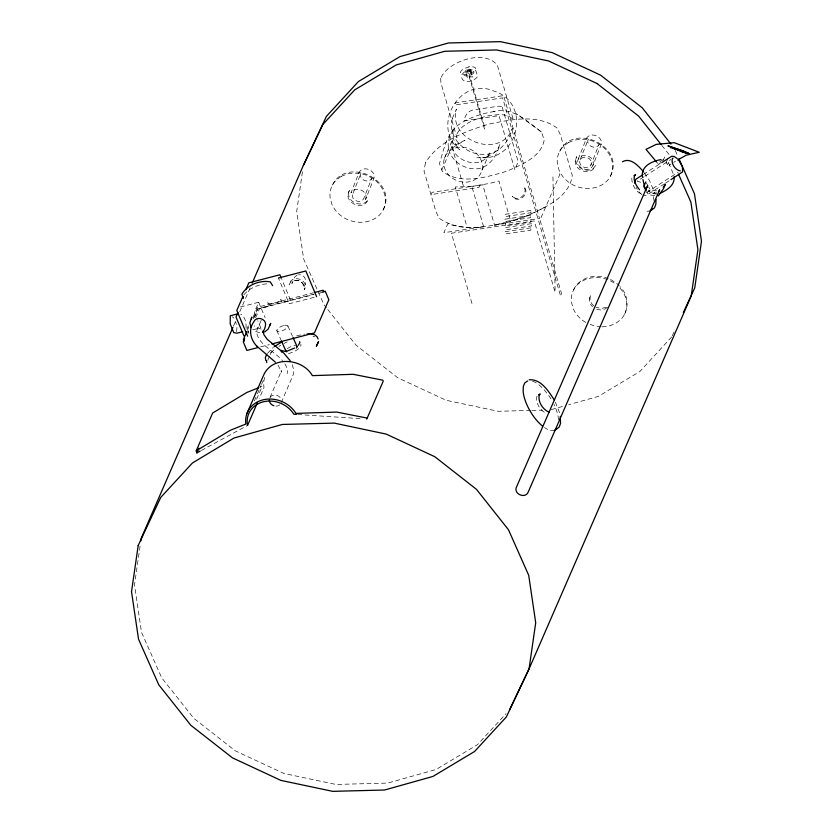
<?xml version="1.0" encoding="UTF-8"?>
<svg xmlns="http://www.w3.org/2000/svg" width="833" height="833" viewBox="0 0 833 833"><rect width="100%" height="100%" fill="white"/><g stroke="black" fill="none" stroke-linecap="round" stroke-linejoin="round"><path stroke-width="0.62" stroke-dasharray="4.17 3.12" d="M348.694 192.673C347.174 202.773 363.084 208.51 368.103 199.472C363.834 212.28 341.957 202.148 349.433 190.486L348.84 191.944M502.247 107.238L518.178 161.644L514.846 169.713L499.019 115.631L464.023 120.837C464.866 115.121 468.74 110.143 474.633 109.706L498.363 106.197L500.914 106.343L502.341 107.561M631.789 178.179C631.726 184.718 635.839 191.934 642.066 194.349M246.068 328.119C246.37 323.371 245.443 317.383 241.403 314.405L240.706 314.489M140.079 546.084L134.509 584.839L141.506 632.299L161.748 677.875L193.797 718.327L235.427 750.908L283.845 773.451L335.803 784.436L387.699 783.093L436.107 769.494L477.569 744.598L506.079 713.642M302.431 171.827L296.683 211.624L303.701 259.105L323.912 304.628L326.317 307.658M666.056 162.55L667.712 158.988M264.602 377.339L263.613 382.399L263.957 387.657L259.344 398.278M469.729 70.045L469.531 70.92L469.968 70.014L471.613 69.785L475.758 70.493L477.632 76.334C474.435 81.926 460.587 85.018 461.555 74.908L464.262 72.075L469.729 70.045L470.791 75.251L471.239 74.345L469.968 70.014M494.271 111.612L494.292 111.518C481.849 113.444 469.593 117.422 459.056 124.44C446.488 133.186 443.822 149.898 439.449 163.57L442.354 171.463C461.055 185.218 486.868 177.127 507.11 171.109C521.468 164.611 541.169 157.312 544.272 139.798L541.367 131.916C527.174 121.431 512.868 106.468 493.521 111.664M236.582 331.576L237.009 327.182L235.562 321.236M536.962 396.112C535.202 402.922 540.409 411.013 546.74 413.574M383.138 209.958C398.695 180.136 346.122 155.594 332.242 185.457M610.402 176.148C625.958 146.316 573.396 121.785 559.505 151.637M624.479 314.405C629.186 305.419 627.353 293.841 620.137 286.739M578.237 159.082L586.328 138.653C590.358 130.739 604.446 136.976 600.905 145.275L592.815 165.705A8.007 6.831 21.6 0 1 579.341 166.079A8.007 6.831 21.6 0 1 584.433 155.396A8.007 6.831 21.6 0 1 592.815 165.705M580.164 159.707L588.254 139.278C585.276 145.411 595.699 150.419 598.979 144.65L590.889 165.08A6.008 5.123 21.6 0 1 580.726 164.955A6.008 5.123 21.6 0 1 584.964 157.145A6.008 5.123 21.6 0 1 590.889 165.08M573.583 289.905C579.237 277.097 596.136 273.255 608.257 278.628M233.5 326.078L235.572 321.309M239.727 311.771L250.098 287.916M246.922 329.004L248.307 325.828M240.404 306.971L258.657 302.244L254.284 312.313L257.262 319.435M247.38 330.295L248.88 326.838M252.888 317.633L257.397 307.262L313.208 292.82M253.315 318.747L257.689 308.699L313.989 294.122M247.588 333.19L248.588 330.899M254.513 317.269L258.115 308.981L313.926 294.528M255.606 317.737L259.615 308.533L269.142 306.065L269.944 304.222L282.731 300.911L280.492 299.318L281.929 302.754L290.655 300.494L281.835 279.451M261.239 320.247L257.085 329.806A15.254 7.278 43.9 0 0 265.737 346.32L278.024 356.274A16.004 7.643 43.9 0 1 282.481 360.647M267.768 360.293L269.767 355.701M270.267 354.546L271.266 352.255M254.346 400.944L256.908 395.04M257.418 393.863L261.01 385.606M261.531 384.419L264.092 378.526M256.606 399.257L262.249 386.283L259.875 387.23M269.996 397.424L281.398 370.956L281.21 372.299L281.2 370.55L281.429 371.726L277.858 364.75M281.294 402.537L293.455 374.163L293.612 369.508L292.289 364.677M444.343 158.437L452.725 139.142C446.634 160.373 482.776 173.035 490.127 151.637L481.734 170.932M441.761 170.005L451.903 146.702L464.96 140.236L454.412 146.504L450.58 149.732M479.86 185.301L478.913 187.467L431.077 194.589L432.067 192.319L471.832 186.394L483.65 226.784L443.885 232.709L447.831 223.64C459.202 228.023 471.697 227.846 483.65 226.784M663.026 160.779L664.932 156.458L667.348 156.135M668.462 162.445L667.545 164.559L665.525 162.143M672.241 335.772L675.001 329.972M467.969 69.399L467.386 70.586L484.483 129L485.191 128.907L468.094 70.493L469.031 69.201A2.728 1.104 -16.3 0 1 470.083 70.774A2.728 1.104 -16.3 0 1 465.793 71.617A2.728 1.104 -16.3 0 1 467.677 69.472L469.031 69.201M267.383 353.431L273.214 347.528M243.809 294.82C249.733 287.833 259.23 283.907 268.309 283.803M671.69 336.938L639.911 371.456L598.427 396.362L568.668 404.723M270.6 352.828L275.077 348.954M607.507 307.283C604.341 310.355 599.344 310.605 595.47 308.783M278.857 346.455L280.742 345.206M659.736 161.862L665.098 158.426M658.82 163.976L660.965 162.602M643.357 174.42L660.704 163.289M643.794 176.888L637.287 181.063L640.598 182.281M644.877 176.2L670.909 159.499M669.066 165.33L670.961 164.111M673.689 162.373L675.501 161.206M646.689 192.465L678.135 172.285M664.484 183.801L646.044 195.63L643.534 195.578M665.567 183.104L669.899 180.324M297.121 275.14L294.913 276.816L291.883 283.553C294.309 277.129 305.222 281.21 303.17 287.635C308.043 283.116 305.69 273.911 298.547 274.775M201.347 450.476L247.536 425.424M544.345 207.448C528.913 216.122 511.962 221.994 494.563 225.17L482.734 184.78L472.561 186.29L489.835 183.375L498.967 181.011L510.796 221.401M283.98 343.519L287.208 341.832M606.174 307.262L601.27 308.502L596.053 307.304M296.683 335.814L304.659 334.085M288.405 353.619C293.154 352.151 298.922 350.12 301.046 345.237L300.869 344.237M656.748 192.912L651.989 193.027L648.178 190.039M551.311 409.597L563.712 406.108M448.748 149.534C451.267 159.707 461.253 167.381 471.728 168.599C486.899 171.077 496.583 157.302 499.904 144.307C497.343 151.721 490.283 156.635 482.661 157.708C519.782 159.228 530.975 101.855 493.469 90.912C459.191 76.22 430.994 127.314 459.566 149.565C454.183 143.911 451.413 135.664 453.725 128.022L449.008 138.851L448.092 144.359L448.81 150.034M318.893 293.247L323.85 291.956M314.124 297.329L289.228 303.774L278.441 278.055M253.451 329.639L260.75 327.744L257.761 320.622M260.625 346.872L269.382 344.602M494.563 225.17L539.555 218.475L503.59 95.608L455.713 102.823L454.766 105L502.601 97.877L560.64 296.173L561.629 293.903L540.013 220.047L559.849 174.43L559.391 172.858M602.186 326.869L609.215 325.995L615.545 323.496L620.752 319.549A28.27 24.105 21.6 0 0 619.804 287.885M646.96 211.301L650.021 211.009M554.705 430.245L551.29 430.557A28.27 12.068 59 0 1 544.48 427.568M471.832 186.394L455.328 186.977L467.146 227.367M530.59 410.45L498.124 411.283L446.134 400.288L397.643 377.703L355.951 345.081L327.119 308.668M531.891 410.409L542.273 410.148M488.346 157.687L476.434 157.76L479.798 157.749M297.714 414.501L362.938 418.791M656.893 194.016L653.926 193.818L648.407 191.403M601.166 326.755L594.949 326.057L590.233 324.412M656.643 190.892L650.511 190.184L648.74 187.113M654.634 195.505L648.511 194.797L646.731 191.715M261.27 329.087L256.366 327.442L254.325 325.849M259.667 332.773L254.763 331.128L252.722 329.535M312.989 336.293L314.895 336.782M513.669 197.379C519.854 201.492 528.414 192.704 523.759 186.738C531.121 193.433 517.866 204.783 512.41 196.244L513.211 197.109M232.272 316.769L233.938 318.144M610.579 279.44L616.784 283.345L619.304 285.896M269.944 304.222L267.705 302.629L269.142 306.065M541.367 131.916L515.825 113.319M641.972 194.714L638.724 191.6L636.068 187.373M593.783 305.878C590.587 303.347 588.879 298.745 590.774 294.934C588.556 298.735 589.087 303.858 592.575 306.721M656.383 161.8L657.747 163.424M644.284 172.816L649.594 180.719L654.967 193.62M661.839 145.4L669.847 155.5M646.377 183.01L648.147 186.082M555.33 402.12L559.641 412.856M668.597 162.893L674.032 175.513M675.271 150.523L677.864 156.354M287.968 326.14L292.508 336.365M276.795 330.545L280.825 339.625M258.657 302.244L265.133 317.665M247.963 331.055L248.921 333.346M451.903 146.702L463.721 187.092M470.697 69.691L472.832 76.969L469.812 76.751L467.625 78.594L465.491 71.305M471.978 303.493L451.403 233.23L534.234 220.901L555.132 292.3L552.925 175.732M653.301 196.713L654.02 200.638M558.693 419.874L557.641 414.063A28.27 12.068 59 0 0 553.976 404.401M530.913 219.829L530.965 222.109L505.298 225.93L505.246 223.65M532.537 381.17A28.27 12.068 59 0 1 543.855 389.438L548.312 394.936A28.27 12.068 59 0 1 551.665 400.09M287.333 348.725A6.039 2.207 -23.9 0 1 295.236 345.622M284.844 363.865A16.004 7.643 43.9 0 1 287.114 373.601M279.721 404.859A6.237 5.394 23.5 0 1 275.411 406.077M270.09 397.32A6.237 5.394 23.5 0 1 276.171 395.175A6.237 5.394 23.5 0 1 281.283 399.684M585.807 322.475A28.27 24.105 21.6 0 1 573.229 308.668L571.469 302.275A28.27 24.105 21.6 0 1 577.311 284.761C584.1 278.222 594.085 276.337 603.123 278.253A28.27 24.105 21.6 0 1 616.295 284.594M575.374 160.332C573.635 171.181 591.888 176.481 595.366 165.663C589.889 175.742 571.792 167.318 576.696 156.666L575.374 160.332M352.442 194.776C351.453 200.628 360.627 204.064 363.625 198.9L371.716 178.47C368.436 184.228 358.013 179.22 360.981 173.087L352.442 194.776M440.647 78.385L440.969 83.133L456.932 137.684L456.723 134.477C462.253 122.732 476.528 118.807 488.128 115.797C496.343 114.819 507.724 112.465 513.451 120.129L497.478 65.578C485.254 48.553 447.685 61.101 440.647 78.385M468.969 66.578L468.906 67.077A7.934 3.228 -16.3 0 0 460.868 73.429A7.934 3.228 -16.3 0 0 473.456 71.711A7.934 3.228 -16.3 0 0 470.853 66.817L468.969 66.578M304.576 288.062L304.347 289.874C310.074 279.711 290.738 273.297 289.113 284.99C291.685 277.118 304.545 280.242 304.576 288.062M452.319 118.557C447.342 136.039 463.263 152.835 480.224 154.23C496.76 156.698 508.765 142.922 512.441 128.157C501.195 160.155 447.082 140.892 456.442 109.092L452.319 118.557M425.413 162.914L424.028 170.984L435.857 211.374L439.126 218.215C464.252 235.614 498.582 224.775 525.227 216.528C543.533 207.969 569.397 198.233 572.261 175.336L560.442 134.956L557.173 128.105C537.545 113.486 510.702 119.65 488.586 124.148C465.126 131.479 438.762 140.756 425.413 162.914M366.062 197.806L365.552 199.524L373.642 179.095C377.182 170.796 363.094 164.549 359.054 172.473L350.974 192.902C354.671 185.79 367.03 190.007 366.062 197.806M341.176 176.367L335.97 180.313A28.27 24.105 21.6 0 0 330.118 197.827L331.878 204.22A28.27 24.105 21.6 0 0 346.632 219.162C357.17 224.129 370.768 223.452 379.411 215.091A28.27 24.105 21.6 0 0 361.772 173.805L354.535 172.993L347.507 173.868L341.176 176.367M568.439 142.547L563.233 146.504A28.27 24.105 21.6 0 0 557.392 164.007L559.141 170.401A28.27 24.105 21.6 0 0 573.906 185.353C584.433 190.309 598.032 189.643 606.674 181.282A28.27 24.105 21.6 0 0 589.046 139.986L581.798 139.173L574.77 140.048L568.439 142.547M453.308 148.691L449.32 151.085A19.742 17.076 23.5 0 0 458.088 181.063L463.096 182.125A19.742 17.076 23.5 0 0 481.703 161.904A19.742 17.076 23.5 0 0 453.308 148.691M283.584 325.557L282.137 326.057A6.039 2.207 -23.9 0 0 277.42 331.305A6.039 2.207 -23.9 0 0 286.812 328.119A6.039 2.207 -23.9 0 0 283.584 325.557M469.416 71.159L468.167 71.482A5.217 2.124 -16.3 0 0 464.783 75.688A5.217 2.124 -16.3 0 0 473.279 73.543A5.217 2.124 -16.3 0 0 469.479 71.149L469.479 71.149M530.871 210.478L505.204 214.3L505.256 216.58L530.923 212.759L530.871 210.478M530.506 215.414L504.84 219.235L504.892 221.516L530.548 217.705L530.506 215.414M531.444 223.671L505.787 227.492L505.829 229.773L531.496 225.951L531.444 223.671M530.819 227.867L505.162 231.689L505.204 233.969L530.871 230.147L530.819 227.867"/><path stroke-width="1.25" d="M656.019 199.431L655.852 204.262L654.499 207.802L652.031 209.801M140.819 540.95L141.183 538.389L232.98 327.275M251.431 319.331L251.753 317.071L249.827 323.017L251.16 327.556M647.324 187.133L647.533 185.697L516.158 487.826C514.19 494.708 525.904 498.821 528.289 491.886L659.653 189.747L659.038 191.049M266.633 354.369L265.331 357.711L265.81 360.429M242.819 296.631L236.811 310.449L247.599 336.168M245.829 289.717L248.828 282.814L279.878 274.775L281.346 278.284M237.967 312.562L236.02 317.04L243.923 335.907M252.17 283.147L302.993 166.256L322.892 124.471L354.743 89.849L396.3 64.901L444.707 51.292L496.603 49.959L548.551 60.944L596.969 83.487M303.358 165.413L326.432 116.339L358.429 81.53L400.027 56.571L448.456 42.983L500.3 41.65L552.185 52.625L600.572 75.157L642.181 107.728L670.961 144.057M246.88 331.451L243.382 339.51L244.1 341.218M244.673 338.614L243.267 341.863L246.86 350.433L258.126 347.517M200.222 451.08L196.848 452.913L196.224 450.799L212.644 413.033L246.787 392.489L258.678 387.709M196.848 452.913L198.9 448.196M247.068 413.21L263.488 375.444C272.006 355.41 302.483 358.211 312.385 375.631L353.182 374.309L382.878 380.192L383.201 381.275L366.78 419.041L366.458 417.958L336.761 412.075L295.965 413.397A27.604 23.886 23.5 0 0 263.905 399.642A27.604 23.886 23.5 0 0 245.829 424.049L230.366 430.255L196.224 450.799M257.293 403.005L247.536 425.424A25.667 22.21 23.5 0 1 263.488 401.766A25.667 22.21 23.5 0 1 293.872 414.24L296.433 414.418M645.783 181.979L643.784 186.592L646.148 190.695M269.757 325.453L270.725 323.412L268.153 329.139L264.571 332.044M683.299 312.552L694.753 287.864L701.48 241.278L694.472 193.818L678.895 158.686M509.515 709.914L529.413 668.118L691.223 295.986L697.908 249.661L690.89 202.086L678.447 174.087M663.224 187.279L665.411 184.249L663.401 188.852L658.32 195.922M298.318 345.268L299.901 342.675L299.724 341.676M650.021 211.009L652.489 209.01M554.705 430.245L556.475 428.808M556.704 429.026L559.172 427.037L560.526 423.497L560.276 416.333M274.109 346.747L281.929 341.874M673.085 158.114L672.377 158.562C670.898 163.466 675.23 170.234 680.311 170.9M642.274 175.117L635.766 179.293L634.704 183.166M661.798 162.591L671.554 156.333L674.064 156.375L677.271 158.603M670.992 179.626L682.602 171.848L682.404 166.777L678.874 160.363M622.459 161.769C630.591 156.989 638.786 166.225 643.607 171.983M633.975 175.68L635.537 174.743L634.631 175.482C632.83 180.574 636.433 185.874 639.515 189.716M538.649 394.915L540.211 393.978L539.305 394.707C537.556 401.516 542.762 409.597 549.072 412.158M677.645 159.998L686.246 155.177L699.231 152.283L674.23 142.672L656.217 144.39L646.002 149.367L656.383 161.8M294.601 348.069L287.27 351.037M659.746 193.516C666.421 190.403 675.157 185.405 674.074 176.763M661.058 159.603C652.322 161.029 640.41 166.236 642.503 177.137M278.441 278.055L305.836 270.964L316.613 296.683M314.447 292.498L323.131 290.248L323.85 291.956M238.259 313.729L230.272 315.801L230.2 323.902L233.729 332.627L237.009 333.179L242.715 331.701M322.746 291.852L325.255 291.206L328.848 299.776L314.426 332.94L271.891 343.956M529.153 379.806C541.002 378.776 548.572 391.291 554.278 399.944M527.643 380.952L524.675 383.003L523.311 386.533L523.145 391.375A28.27 12.068 59 0 0 542.637 426.194M307.179 333.877L309.761 333.866M285.011 351.411L280.898 350.36L281.658 352.078M311.053 333.856L314.874 334.835L317.092 336.751L318.081 338.948M683.893 151.106L667.899 145.837L688.672 153.043M596.99 83.498L638.63 116.099L661.038 144.39M290.217 360.741L283.814 353.109L267.32 339.385L263.946 334.793L262.999 331.065L262.812 332.409C264.967 328.535 267.851 322.34 262.676 319.445C259.719 317.508 254.898 318.31 253.732 321.954C248.015 329.629 250.712 339.854 256.866 346.247M256.658 346.018L275.39 362.178M644.669 186.936L646.241 189.362M293.008 337.5L297.048 346.59M281.335 340.77L285.875 350.995M272.61 285.646L270.319 281.908C260.063 279.805 247.172 284.98 241.914 294.164L243.194 298.329L242.986 296.735M644.388 186.051L642.941 179.522M266.456 360.804L266.768 362.584M296.173 345.737A6.039 2.207 -23.9 0 1 296.423 348.027M286.75 351.838A6.039 2.207 -23.9 0 1 286 350.329M273.828 405.733A6.237 5.394 23.5 0 1 269.278 399.996M138.184 545.532L131.52 591.722L138.528 639.182L158.759 684.799L190.819 725.272L232.428 757.832L280.825 780.375L332.711 791.35L384.565 790.017L432.983 776.429L474.581 751.481L506.339 716.974L529.038 668.982L535.713 622.772L528.705 575.291L508.484 529.767L476.445 489.315L434.753 456.692L386.262 434.108L334.272 423.112L282.325 424.455L233.969 438.033L192.485 462.94L160.707 497.468L138.184 545.532M679.051 150.523L682.227 151.887L681.29 150.648L679.051 150.523M682.498 151.762L685.674 153.126L684.736 151.887L682.498 151.762M318.56 341.665L316.415 346.07L318.56 341.665M686.163 153.001L689.162 153.772L686.163 153.001M671.856 147.66L670.419 147.649L671.315 147.066L672.866 148.191L674.584 148.232L675.199 149.367L671.856 147.66M677.51 149.638L676.76 149.367L677.51 149.638M679.062 149.846L677.635 150.242L675.334 148.503L679.062 149.846"/></g></svg>
